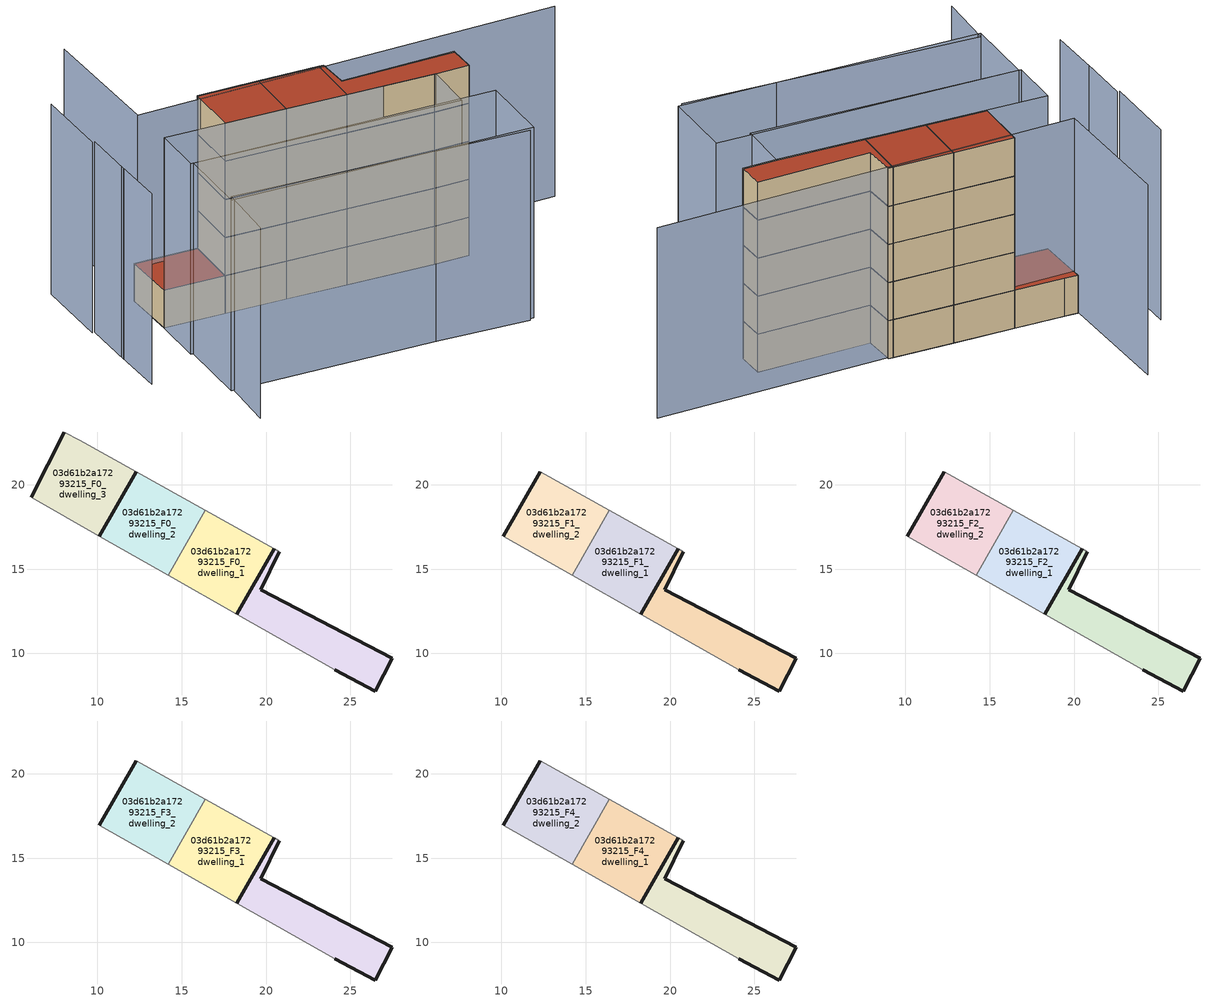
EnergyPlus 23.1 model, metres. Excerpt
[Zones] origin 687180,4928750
03d61b2a17293215_F0_dwelling_0
 floor ground (EU_floor_Construction): 26.47,7.77 27.48,9.72 19.68,13.78 20.79,16.04 20.48,16.21 18.27,12.32 24.07,9.02 z0
 wall outside (EU_wall_Construction): 20.79,16.04 19.68,13.78 27.48,9.72 26.47,7.77 24.07,9.02 / 18.27,12.32 20.48,16.21 z0:3
 wall adiabatic (EU_wall_Construction): 24.07,9.02 18.27,12.32 / 20.48,16.21 20.79,16.04 z0:3
03d61b2a17293215_F0_dwelling_1
 floor ground (EU_floor_Construction): 18.27,12.32 20.48,16.21 16.4,18.48 14.21,14.63 z0
 wall outside (EU_wall_Construction): 20.48,16.21 18.27,12.32 z0:3
 wall adiabatic (EU_wall_Construction): 18.27,12.32 14.21,14.63 / 16.4,18.48 20.48,16.21 z0:3
 wall to 03d61b2a17293215_F0_dwelling_2 (EU_wall_Construction): 14.21,14.63 16.4,18.48 z0:3
03d61b2a17293215_F0_dwelling_2
 floor ground (EU_floor_Construction): 14.21,14.63 16.4,18.48 12.29,20.77 10.12,16.95 z0
 wall outside (EU_wall_Construction): 10.12,16.95 12.29,20.77 z0:3
 wall adiabatic (EU_wall_Construction): 14.21,14.63 10.12,16.95 / 12.29,20.77 16.4,18.48 z0:3
03d61b2a17293215_F0_dwelling_3
 floor ground (EU_floor_Construction): 10.12,16.95 12.29,20.77 8.94,22.63 8.03,23.13 6.07,19.25 z0
 wall outside (EU_wall_Construction): 6.07,19.25 8.03,23.13 / 12.29,20.77 10.12,16.95 z0:3
 wall adiabatic (EU_wall_Construction): 10.12,16.95 6.07,19.25 / 8.03,23.13 8.94,22.63 12.29,20.77 z0:3
 roof outside (EU_roof_Construction): 12.29,20.77 10.12,16.95 6.07,19.25 8.03,23.13 8.94,22.63 z3
03d61b2a17293215_F1_dwelling_0
 floor to 03d61b2a17293215_F0_dwelling_0 (EU_floor_Construction): 26.47,7.77 27.48,9.72 19.68,13.78 20.79,16.04 20.48,16.21 18.27,12.32 24.07,9.02 z3
 wall outside (EU_wall_Construction): 20.79,16.04 19.68,13.78 27.48,9.72 26.47,7.77 24.07,9.02 / 18.27,12.32 20.48,16.21 z3:6
 wall adiabatic (EU_wall_Construction): 24.07,9.02 18.27,12.32 / 20.48,16.21 20.79,16.04 z3:6
03d61b2a17293215_F1_dwelling_1
 floor to 03d61b2a17293215_F0_dwelling_1 (EU_floor_Construction): 18.27,12.32 20.48,16.21 16.4,18.48 14.21,14.63 z3
 wall outside (EU_wall_Construction): 20.48,16.21 18.27,12.32 z3:6
 wall adiabatic (EU_wall_Construction): 18.27,12.32 14.21,14.63 / 16.4,18.48 20.48,16.21 z3:6
 wall to 03d61b2a17293215_F1_dwelling_2 (EU_wall_Construction): 14.21,14.63 16.4,18.48 z3:6
03d61b2a17293215_F1_dwelling_2
 floor to 03d61b2a17293215_F0_dwelling_2 (EU_floor_Construction): 14.21,14.63 16.4,18.48 12.29,20.77 10.12,16.95 z3
 wall outside (EU_wall_Construction): 10.12,16.95 12.29,20.77 z3:6
 wall adiabatic (EU_wall_Construction): 14.21,14.63 10.12,16.95 / 12.29,20.77 16.4,18.48 z3:6
03d61b2a17293215_F2_dwelling_0
 floor to 03d61b2a17293215_F1_dwelling_0 (EU_floor_Construction): 26.47,7.77 27.48,9.72 19.68,13.78 20.79,16.04 20.48,16.21 18.27,12.32 24.07,9.02 z6
 wall outside (EU_wall_Construction): 20.79,16.04 19.68,13.78 27.48,9.72 26.47,7.77 24.07,9.02 / 18.27,12.32 20.48,16.21 z6:9
 wall adiabatic (EU_wall_Construction): 24.07,9.02 18.27,12.32 / 20.48,16.21 20.79,16.04 z6:9
03d61b2a17293215_F2_dwelling_1
 floor to 03d61b2a17293215_F1_dwelling_1 (EU_floor_Construction): 18.27,12.32 20.48,16.21 16.4,18.48 14.21,14.63 z6
 wall outside (EU_wall_Construction): 20.48,16.21 18.27,12.32 z6:9
 wall adiabatic (EU_wall_Construction): 18.27,12.32 14.21,14.63 / 16.4,18.48 20.48,16.21 z6:9
 wall to 03d61b2a17293215_F2_dwelling_2 (EU_wall_Construction): 14.21,14.63 16.4,18.48 z6:9
03d61b2a17293215_F2_dwelling_2
 floor to 03d61b2a17293215_F1_dwelling_2 (EU_floor_Construction): 14.21,14.63 16.4,18.48 12.29,20.77 10.12,16.95 z6
 wall outside (EU_wall_Construction): 10.12,16.95 12.29,20.77 z6:9
 wall adiabatic (EU_wall_Construction): 14.21,14.63 10.12,16.95 / 12.29,20.77 16.4,18.48 z6:9
03d61b2a17293215_F3_dwelling_0
 floor to 03d61b2a17293215_F2_dwelling_0 (EU_floor_Construction): 26.47,7.77 27.48,9.72 19.68,13.78 20.79,16.04 20.48,16.21 18.27,12.32 24.07,9.02 z9
 wall outside (EU_wall_Construction): 20.79,16.04 19.68,13.78 27.48,9.72 26.47,7.77 24.07,9.02 / 18.27,12.32 20.48,16.21 z9:12
 wall adiabatic (EU_wall_Construction): 24.07,9.02 18.27,12.32 / 20.48,16.21 20.79,16.04 z9:12
03d61b2a17293215_F3_dwelling_1
 floor to 03d61b2a17293215_F2_dwelling_1 (EU_floor_Construction): 18.27,12.32 20.48,16.21 16.4,18.48 14.21,14.63 z9
 wall outside (EU_wall_Construction): 20.48,16.21 18.27,12.32 z9:12
 wall adiabatic (EU_wall_Construction): 18.27,12.32 14.21,14.63 / 16.4,18.48 20.48,16.21 z9:12
 wall to 03d61b2a17293215_F3_dwelling_2 (EU_wall_Construction): 14.21,14.63 16.4,18.48 z9:12
03d61b2a17293215_F3_dwelling_2
 floor to 03d61b2a17293215_F2_dwelling_2 (EU_floor_Construction): 14.21,14.63 16.4,18.48 12.29,20.77 10.12,16.95 z9
 wall outside (EU_wall_Construction): 10.12,16.95 12.29,20.77 z9:12
 wall adiabatic (EU_wall_Construction): 14.21,14.63 10.12,16.95 / 12.29,20.77 16.4,18.48 z9:12
03d61b2a17293215_F4_dwelling_0
 floor to 03d61b2a17293215_F3_dwelling_0 (EU_floor_Construction): 26.47,7.77 27.48,9.72 19.68,13.78 20.79,16.04 20.48,16.21 18.27,12.32 24.07,9.02 z12
 wall outside (EU_wall_Construction): 20.79,16.04 19.68,13.78 27.48,9.72 26.47,7.77 24.07,9.02 / 18.27,12.32 20.48,16.21 z12:15
 wall adiabatic (EU_wall_Construction): 24.07,9.02 18.27,12.32 / 20.48,16.21 20.79,16.04 z12:15
 roof outside (EU_roof_Construction): 27.48,9.72 26.47,7.77 24.07,9.02 18.27,12.32 20.48,16.21 20.79,16.04 19.68,13.78 z15
03d61b2a17293215_F4_dwelling_1
 floor to 03d61b2a17293215_F3_dwelling_1 (EU_floor_Construction): 18.27,12.32 20.48,16.21 16.4,18.48 14.21,14.63 z12
 wall outside (EU_wall_Construction): 20.48,16.21 18.27,12.32 z12:15
 wall adiabatic (EU_wall_Construction): 18.27,12.32 14.21,14.63 / 16.4,18.48 20.48,16.21 z12:15
 wall to 03d61b2a17293215_F4_dwelling_2 (EU_wall_Construction): 14.21,14.63 16.4,18.48 z12:15
 roof outside (EU_roof_Construction): 20.48,16.21 18.27,12.32 14.21,14.63 16.4,18.48 z15
03d61b2a17293215_F4_dwelling_2
 floor to 03d61b2a17293215_F3_dwelling_2 (EU_floor_Construction): 14.21,14.63 16.4,18.48 12.29,20.77 10.12,16.95 z12
 wall outside (EU_wall_Construction): 10.12,16.95 12.29,20.77 z12:15
 wall adiabatic (EU_wall_Construction): 14.21,14.63 10.12,16.95 / 12.29,20.77 16.4,18.48 z12:15
 roof outside (EU_roof_Construction): 16.4,18.48 14.21,14.63 10.12,16.95 12.29,20.77 z15
shading: -0.71,6.56 1.77,10.71 / 1.77,10.71 21.24,-0.93 / 36.74,7.66 7.68,22.57 / 7.68,22.57 12.56,32.08 / 0.98,19.32 -0.97,15.46 / 2.88,22.88 0.84,19.03 / 5.61,28.39 2.73,22.96 / 4.2,15.56 24.57,4.26 / 24.57,4.26 21.7,-0.91 / 21.7,-0.91 1.33,10.39 / 1.33,10.39 4.2,15.56 / 6.07,19.25 24.14,8.98 / 24.14,8.98 22.09,5.37 / 22.09,5.37 4.02,15.64 / 4.02,15.64 6.07,19.25 z0:15
[Building]
EU S2 Campaign: North Axis=0; Terrain=City; Solar Distribution=FullExterior
[Site:Location]
Bologna: Latitude=44.5; Longitude=11.25; Time Zone=1; Elevation=37
[SizingPeriod:WeatherFileDays]
AnnualSizingPeriod: Begin Month=1; Begin Day of Month=1; End Month=12; End Day of Month=31; Day of Week for Start Day=Monday; Use Weather File Daylight Saving Period=No; Use Weather File Rain and Snow Indicators=No
[MATERIAL]
EU_InternalMass_Material: Roughness=MediumRough; Thickness=0.1; Conductivity=1; Density=1800; Specific Heat=900; Thermal Absorptance=0.9; Solar Absorptance=0.7; Visible Absorptance=0.7
[MATERIAL:NOMASS] Roughness=MediumRough; Thermal Absorptance=0.9; Solar Absorptance=0.7; Visible Absorptance=0.7
Name | Thermal Resistance
EU_wall_NoMass | 0.905828
EU_roof_NoMass | 0.37593
EU_floor_NoMass | 0.67114
[CONSTRUCTION]
EU_wall_Construction: EU_wall_NoMass
EU_roof_Construction: EU_roof_NoMass
EU_floor_Construction: EU_floor_NoMass
EU_InternalMass_Construction: EU_InternalMass_Material
[ZONE] Type=1; Multiplier=1; Ceiling Height=autocalculate; Floor Area=autocalculate; Part of Total Floor Area=Yes
Name | Volume
03d61b2a17293215_F0_dwelling_0 | 62.3694
03d61b2a17293215_F1_dwelling_0; 03d61b2a17293215_F2_dwelling_0; 03d61b2a17293215_F3_dwelling_0; 03d61b2a17293215_F4_dwelling_0 | 62.3708
03d61b2a17293215_F0_dwelling_1; 03d61b2a17293215_F0_dwelling_3 | 62.3672
03d61b2a17293215_F1_dwelling_1; 03d61b2a17293215_F2_dwelling_1; 03d61b2a17293215_F3_dwelling_1; 03d61b2a17293215_F4_dwelling_1 | 62.3665
03d61b2a17293215_F0_dwelling_2; 03d61b2a17293215_F1_dwelling_2; 03d61b2a17293215_F2_dwelling_2; 03d61b2a17293215_F3_dwelling_2; 03d61b2a17293215_F4_dwelling_2 | 62.3657
[INTERNALMASS] Construction=EU_InternalMass_Construction
Name | Zone or ZoneList | Surface Area
03d61b2a17293215_F0_dwelling_0_EU_InternalMass | 03d61b2a17293215_F0_dwelling_0 | 20.7906
03d61b2a17293215_F0_dwelling_1_EU_InternalMass | 03d61b2a17293215_F0_dwelling_1 | 20.7906
03d61b2a17293215_F0_dwelling_2_EU_InternalMass | 03d61b2a17293215_F0_dwelling_2 | 20.7906
03d61b2a17293215_F0_dwelling_3_EU_InternalMass | 03d61b2a17293215_F0_dwelling_3 | 20.7906
03d61b2a17293215_F1_dwelling_0_EU_InternalMass | 03d61b2a17293215_F1_dwelling_0 | 27.7208
03d61b2a17293215_F1_dwelling_1_EU_InternalMass | 03d61b2a17293215_F1_dwelling_1 | 27.7208
03d61b2a17293215_F1_dwelling_2_EU_InternalMass | 03d61b2a17293215_F1_dwelling_2 | 27.7208
03d61b2a17293215_F2_dwelling_0_EU_InternalMass | 03d61b2a17293215_F2_dwelling_0 | 27.7208
03d61b2a17293215_F2_dwelling_1_EU_InternalMass | 03d61b2a17293215_F2_dwelling_1 | 27.7208
03d61b2a17293215_F2_dwelling_2_EU_InternalMass | 03d61b2a17293215_F2_dwelling_2 | 27.7208
03d61b2a17293215_F3_dwelling_0_EU_InternalMass | 03d61b2a17293215_F3_dwelling_0 | 27.7208
03d61b2a17293215_F3_dwelling_1_EU_InternalMass | 03d61b2a17293215_F3_dwelling_1 | 27.7208
03d61b2a17293215_F3_dwelling_2_EU_InternalMass | 03d61b2a17293215_F3_dwelling_2 | 27.7208
03d61b2a17293215_F4_dwelling_0_EU_InternalMass | 03d61b2a17293215_F4_dwelling_0 | 27.7208
03d61b2a17293215_F4_dwelling_1_EU_InternalMass | 03d61b2a17293215_F4_dwelling_1 | 27.7208
03d61b2a17293215_F4_dwelling_2_EU_InternalMass | 03d61b2a17293215_F4_dwelling_2 | 27.7208
[OTHEREQUIPMENT] Fuel Type=Electricity; Design Level Calculation Method=Watts/Area; Power per Zone Floor Area=1; Fraction Latent=0; Fraction Radiant=0; Fraction Lost=0; Carbon Dioxide Generation Rate=0; EndUse Subcategory=EU_Step8_InternalGains
Name | Zone or ZoneList or Space or SpaceList | Schedule
EU_Step8_InternalGain_03d61b2a17293215_F0_dwelling_0_f000 | 03d61b2a17293215_F0_dwelling_0 | EU_Step8_GainSchedule_03d61b2a17293215_F0_dwelling_0_f000
EU_Step8_InternalGain_03d61b2a17293215_F0_dwelling_1_f000 | 03d61b2a17293215_F0_dwelling_1 | EU_Step8_GainSchedule_03d61b2a17293215_F0_dwelling_1_f000
EU_Step8_InternalGain_03d61b2a17293215_F0_dwelling_2_f000 | 03d61b2a17293215_F0_dwelling_2 | EU_Step8_GainSchedule_03d61b2a17293215_F0_dwelling_2_f000
EU_Step8_InternalGain_03d61b2a17293215_F0_dwelling_3_f000 | 03d61b2a17293215_F0_dwelling_3 | EU_Step8_GainSchedule_03d61b2a17293215_F0_dwelling_3_f000
EU_Step8_InternalGain_03d61b2a17293215_F1_dwelling_0_f000 | 03d61b2a17293215_F1_dwelling_0 | EU_Step8_GainSchedule_03d61b2a17293215_F1_dwelling_0_f000
EU_Step8_InternalGain_03d61b2a17293215_F1_dwelling_1_f000 | 03d61b2a17293215_F1_dwelling_1 | EU_Step8_GainSchedule_03d61b2a17293215_F1_dwelling_1_f000
EU_Step8_InternalGain_03d61b2a17293215_F1_dwelling_2_f000 | 03d61b2a17293215_F1_dwelling_2 | EU_Step8_GainSchedule_03d61b2a17293215_F1_dwelling_2_f000
EU_Step8_InternalGain_03d61b2a17293215_F2_dwelling_0_f000 | 03d61b2a17293215_F2_dwelling_0 | EU_Step8_GainSchedule_03d61b2a17293215_F2_dwelling_0_f000
EU_Step8_InternalGain_03d61b2a17293215_F2_dwelling_1_f000 | 03d61b2a17293215_F2_dwelling_1 | EU_Step8_GainSchedule_03d61b2a17293215_F2_dwelling_1_f000
EU_Step8_InternalGain_03d61b2a17293215_F2_dwelling_2_f000 | 03d61b2a17293215_F2_dwelling_2 | EU_Step8_GainSchedule_03d61b2a17293215_F2_dwelling_2_f000
EU_Step8_InternalGain_03d61b2a17293215_F3_dwelling_0_f000 | 03d61b2a17293215_F3_dwelling_0 | EU_Step8_GainSchedule_03d61b2a17293215_F3_dwelling_0_f000
EU_Step8_InternalGain_03d61b2a17293215_F3_dwelling_1_f000 | 03d61b2a17293215_F3_dwelling_1 | EU_Step8_GainSchedule_03d61b2a17293215_F3_dwelling_1_f000
EU_Step8_InternalGain_03d61b2a17293215_F3_dwelling_2_f000 | 03d61b2a17293215_F3_dwelling_2 | EU_Step8_GainSchedule_03d61b2a17293215_F3_dwelling_2_f000
EU_Step8_InternalGain_03d61b2a17293215_F4_dwelling_0_f000 | 03d61b2a17293215_F4_dwelling_0 | EU_Step8_GainSchedule_03d61b2a17293215_F4_dwelling_0_f000
EU_Step8_InternalGain_03d61b2a17293215_F4_dwelling_1_f000 | 03d61b2a17293215_F4_dwelling_1 | EU_Step8_GainSchedule_03d61b2a17293215_F4_dwelling_1_f000
EU_Step8_InternalGain_03d61b2a17293215_F4_dwelling_2_f000 | 03d61b2a17293215_F4_dwelling_2 | EU_Step8_GainSchedule_03d61b2a17293215_F4_dwelling_2_f000
[ZONEVENTILATION:DESIGNFLOWRATE] Schedule=EU_AlwaysOn; Design Flow Rate Calculation Method=AirChanges/Hour; Air Changes per Hour=0.73129; Ventilation Type=Natural; Fan Pressure Rise=0; Fan Total Efficiency=1; Constant Term Coefficient=1; Temperature Term Coefficient=0; Velocity Term Coefficient=0; Velocity Squared Term Coefficient=0; Minimum Indoor Temperature=-100; Maximum Indoor Temperature=100; Delta Temperature=-100; Minimum Outdoor Temperature=-100; Maximum Outdoor Temperature=100; Maximum Wind Speed=40
Name | Zone or ZoneList or Space or SpaceList
EU_ConstantAir_03d61b2a17293215_F0_dwelling_0 | 03d61b2a17293215_F0_dwelling_0
EU_ConstantAir_03d61b2a17293215_F0_dwelling_1 | 03d61b2a17293215_F0_dwelling_1
EU_ConstantAir_03d61b2a17293215_F0_dwelling_2 | 03d61b2a17293215_F0_dwelling_2
EU_ConstantAir_03d61b2a17293215_F0_dwelling_3 | 03d61b2a17293215_F0_dwelling_3
EU_ConstantAir_03d61b2a17293215_F1_dwelling_0 | 03d61b2a17293215_F1_dwelling_0
EU_ConstantAir_03d61b2a17293215_F1_dwelling_1 | 03d61b2a17293215_F1_dwelling_1
EU_ConstantAir_03d61b2a17293215_F1_dwelling_2 | 03d61b2a17293215_F1_dwelling_2
EU_ConstantAir_03d61b2a17293215_F2_dwelling_0 | 03d61b2a17293215_F2_dwelling_0
EU_ConstantAir_03d61b2a17293215_F2_dwelling_1 | 03d61b2a17293215_F2_dwelling_1
EU_ConstantAir_03d61b2a17293215_F2_dwelling_2 | 03d61b2a17293215_F2_dwelling_2
EU_ConstantAir_03d61b2a17293215_F3_dwelling_0 | 03d61b2a17293215_F3_dwelling_0
EU_ConstantAir_03d61b2a17293215_F3_dwelling_1 | 03d61b2a17293215_F3_dwelling_1
EU_ConstantAir_03d61b2a17293215_F3_dwelling_2 | 03d61b2a17293215_F3_dwelling_2
EU_ConstantAir_03d61b2a17293215_F4_dwelling_0 | 03d61b2a17293215_F4_dwelling_0
EU_ConstantAir_03d61b2a17293215_F4_dwelling_1 | 03d61b2a17293215_F4_dwelling_1
EU_ConstantAir_03d61b2a17293215_F4_dwelling_2 | 03d61b2a17293215_F4_dwelling_2
[HVACTEMPLATE:THERMOSTAT] Constant Heating Setpoint=20; Constant Cooling Setpoint=50
EU_HeatOnly_03d61b2a17293215_F0_dwelling_0; EU_HeatOnly_03d61b2a17293215_F0_dwelling_1; EU_HeatOnly_03d61b2a17293215_F0_dwelling_2; EU_HeatOnly_03d61b2a17293215_F0_dwelling_3; EU_HeatOnly_03d61b2a17293215_F1_dwelling_0; EU_HeatOnly_03d61b2a17293215_F1_dwelling_1; EU_HeatOnly_03d61b2a17293215_F1_dwelling_2; EU_HeatOnly_03d61b2a17293215_F2_dwelling_0; EU_HeatOnly_03d61b2a17293215_F2_dwelling_1; EU_HeatOnly_03d61b2a17293215_F2_dwelling_2; EU_HeatOnly_03d61b2a17293215_F3_dwelling_0; EU_HeatOnly_03d61b2a17293215_F3_dwelling_1; EU_HeatOnly_03d61b2a17293215_F3_dwelling_2; EU_HeatOnly_03d61b2a17293215_F4_dwelling_0; EU_HeatOnly_03d61b2a17293215_F4_dwelling_1; EU_HeatOnly_03d61b2a17293215_F4_dwelling_2
[HVACTEMPLATE:ZONE:IDEALLOADSAIRSYSTEM] System Availability Schedule=EU_AlwaysOn; Maximum Heating Supply Air Temperature=50; Minimum Cooling Supply Air Temperature=13; Maximum Heating Supply Air Humidity Ratio=0.0156; Minimum Cooling Supply Air Humidity Ratio=0.0077; Heating Limit=NoLimit; Cooling Limit=NoLimit; Heating Availability Schedule=EU_AlwaysOn; Cooling Availability Schedule=EU_CoolingOff; Dehumidification Control Type=ConstantSensibleHeatRatio; Cooling Sensible Heat Ratio=0.7; Dehumidification Setpoint=60; Humidification Control Type=None; Humidification Setpoint=30; Outdoor Air Method=None; Outdoor Air Flow Rate per Person=0.00944; Outdoor Air Flow Rate per Zone Floor Area=0; Outdoor Air Flow Rate per Zone=0; Demand Controlled Ventilation Type=None; Outdoor Air Economizer Type=NoEconomizer; Heat Recovery Type=None; Sensible Heat Recovery Effectiveness=0.7; Latent Heat Recovery Effectiveness=0.65
Name | Template Thermostat
03d61b2a17293215_F0_dwelling_0 | EU_HeatOnly_03d61b2a17293215_F0_dwelling_0
03d61b2a17293215_F0_dwelling_1 | EU_HeatOnly_03d61b2a17293215_F0_dwelling_1
03d61b2a17293215_F0_dwelling_2 | EU_HeatOnly_03d61b2a17293215_F0_dwelling_2
03d61b2a17293215_F0_dwelling_3 | EU_HeatOnly_03d61b2a17293215_F0_dwelling_3
03d61b2a17293215_F1_dwelling_0 | EU_HeatOnly_03d61b2a17293215_F1_dwelling_0
03d61b2a17293215_F1_dwelling_1 | EU_HeatOnly_03d61b2a17293215_F1_dwelling_1
03d61b2a17293215_F1_dwelling_2 | EU_HeatOnly_03d61b2a17293215_F1_dwelling_2
03d61b2a17293215_F2_dwelling_0 | EU_HeatOnly_03d61b2a17293215_F2_dwelling_0
03d61b2a17293215_F2_dwelling_1 | EU_HeatOnly_03d61b2a17293215_F2_dwelling_1
03d61b2a17293215_F2_dwelling_2 | EU_HeatOnly_03d61b2a17293215_F2_dwelling_2
03d61b2a17293215_F3_dwelling_0 | EU_HeatOnly_03d61b2a17293215_F3_dwelling_0
03d61b2a17293215_F3_dwelling_1 | EU_HeatOnly_03d61b2a17293215_F3_dwelling_1
03d61b2a17293215_F3_dwelling_2 | EU_HeatOnly_03d61b2a17293215_F3_dwelling_2
03d61b2a17293215_F4_dwelling_0 | EU_HeatOnly_03d61b2a17293215_F4_dwelling_0
03d61b2a17293215_F4_dwelling_1 | EU_HeatOnly_03d61b2a17293215_F4_dwelling_1
03d61b2a17293215_F4_dwelling_2 | EU_HeatOnly_03d61b2a17293215_F4_dwelling_2
[SIZING:ZONE] Zone Cooling Design Supply Air Temperature Input Method=SupplyAirTemperature; Zone Cooling Design Supply Air Temperature=13; Zone Heating Design Supply Air Temperature Input Method=SupplyAirTemperature; Zone Heating Design Supply Air Temperature=50; Zone Cooling Design Supply Air Humidity Ratio=0.008; Zone Heating Design Supply Air Humidity Ratio=0.008; Cooling Design Air Flow Method=DesignDay; Cooling Design Air Flow Rate=0; Cooling Minimum Air Flow per Zone Floor Area=0.000762; Cooling Minimum Air Flow=0; Cooling Minimum Air Flow Fraction=0.2; Heating Design Air Flow Method=DesignDay; Heating Design Air Flow Rate=0; Heating Maximum Air Flow per Zone Floor Area=0.002032; Heating Maximum Air Flow=0.141576; Heating Maximum Air Flow Fraction=0.3; Account for Dedicated Outdoor Air System=No; Dedicated Outdoor Air System Control Strategy=NeutralSupplyAir; Dedicated Outdoor Air Low Setpoint Temperature for Design=autosize; Dedicated Outdoor Air High Setpoint Temperature for Design=autosize; Zone Load Sizing Method=Sensible Load Only No Latent Load; Zone Latent Cooling Design Supply Air Humidity Ratio Input Method=HumidityRatioDifference; Zone Cooling Design Supply Air Humidity Ratio Difference=0.005; Zone Latent Heating Design Supply Air Humidity Ratio Input Method=HumidityRatioDifference; Zone Humidification Design Supply Air Humidity Ratio Difference=0.005
03d61b2a17293215_F0_dwelling_0; 03d61b2a17293215_F0_dwelling_1; 03d61b2a17293215_F0_dwelling_2; 03d61b2a17293215_F0_dwelling_3; 03d61b2a17293215_F1_dwelling_0; 03d61b2a17293215_F1_dwelling_1; 03d61b2a17293215_F1_dwelling_2; 03d61b2a17293215_F2_dwelling_0; 03d61b2a17293215_F2_dwelling_1; 03d61b2a17293215_F2_dwelling_2; 03d61b2a17293215_F3_dwelling_0; 03d61b2a17293215_F3_dwelling_1; 03d61b2a17293215_F3_dwelling_2; 03d61b2a17293215_F4_dwelling_0; 03d61b2a17293215_F4_dwelling_1; 03d61b2a17293215_F4_dwelling_2
[SCHEDULE:CONSTANT]
Name | Hourly Value
EU_AlwaysOn | 1
EU_CoolingOff | 0
[SCHEDULE:FILE] Column Number=1; Rows to Skip at Top=0; Number of Hours of Data=8760; Column Separator=Comma; Interpolate to Timestep=No; Minutes per Item=60; Adjust Schedule for Daylight Savings=Yes
Name | File
EU_Step8_GainSchedule_03d61b2a17293215_F0_dwelling_0_f000 | ../../schedules/03d61b2a17293215/03d61b2a17293215_F0_dwelling_0_f000_gain.csv
EU_Step8_GainSchedule_03d61b2a17293215_F0_dwelling_1_f000 | ../../schedules/03d61b2a17293215/03d61b2a17293215_F0_dwelling_1_f000_gain.csv
EU_Step8_GainSchedule_03d61b2a17293215_F0_dwelling_2_f000 | ../../schedules/03d61b2a17293215/03d61b2a17293215_F0_dwelling_2_f000_gain.csv
EU_Step8_GainSchedule_03d61b2a17293215_F0_dwelling_3_f000 | ../../schedules/03d61b2a17293215/03d61b2a17293215_F0_dwelling_3_f000_gain.csv
EU_Step8_GainSchedule_03d61b2a17293215_F1_dwelling_0_f000 | ../../schedules/03d61b2a17293215/03d61b2a17293215_F1_dwelling_0_f000_gain.csv
EU_Step8_GainSchedule_03d61b2a17293215_F1_dwelling_1_f000 | ../../schedules/03d61b2a17293215/03d61b2a17293215_F1_dwelling_1_f000_gain.csv
EU_Step8_GainSchedule_03d61b2a17293215_F1_dwelling_2_f000 | ../../schedules/03d61b2a17293215/03d61b2a17293215_F1_dwelling_2_f000_gain.csv
EU_Step8_GainSchedule_03d61b2a17293215_F2_dwelling_0_f000 | ../../schedules/03d61b2a17293215/03d61b2a17293215_F2_dwelling_0_f000_gain.csv
EU_Step8_GainSchedule_03d61b2a17293215_F2_dwelling_1_f000 | ../../schedules/03d61b2a17293215/03d61b2a17293215_F2_dwelling_1_f000_gain.csv
EU_Step8_GainSchedule_03d61b2a17293215_F2_dwelling_2_f000 | ../../schedules/03d61b2a17293215/03d61b2a17293215_F2_dwelling_2_f000_gain.csv
EU_Step8_GainSchedule_03d61b2a17293215_F3_dwelling_0_f000 | ../../schedules/03d61b2a17293215/03d61b2a17293215_F3_dwelling_0_f000_gain.csv
EU_Step8_GainSchedule_03d61b2a17293215_F3_dwelling_1_f000 | ../../schedules/03d61b2a17293215/03d61b2a17293215_F3_dwelling_1_f000_gain.csv
EU_Step8_GainSchedule_03d61b2a17293215_F3_dwelling_2_f000 | ../../schedules/03d61b2a17293215/03d61b2a17293215_F3_dwelling_2_f000_gain.csv
EU_Step8_GainSchedule_03d61b2a17293215_F4_dwelling_0_f000 | ../../schedules/03d61b2a17293215/03d61b2a17293215_F4_dwelling_0_f000_gain.csv
EU_Step8_GainSchedule_03d61b2a17293215_F4_dwelling_1_f000 | ../../schedules/03d61b2a17293215/03d61b2a17293215_F4_dwelling_1_f000_gain.csv
EU_Step8_GainSchedule_03d61b2a17293215_F4_dwelling_2_f000 | ../../schedules/03d61b2a17293215/03d61b2a17293215_F4_dwelling_2_f000_gain.csv
